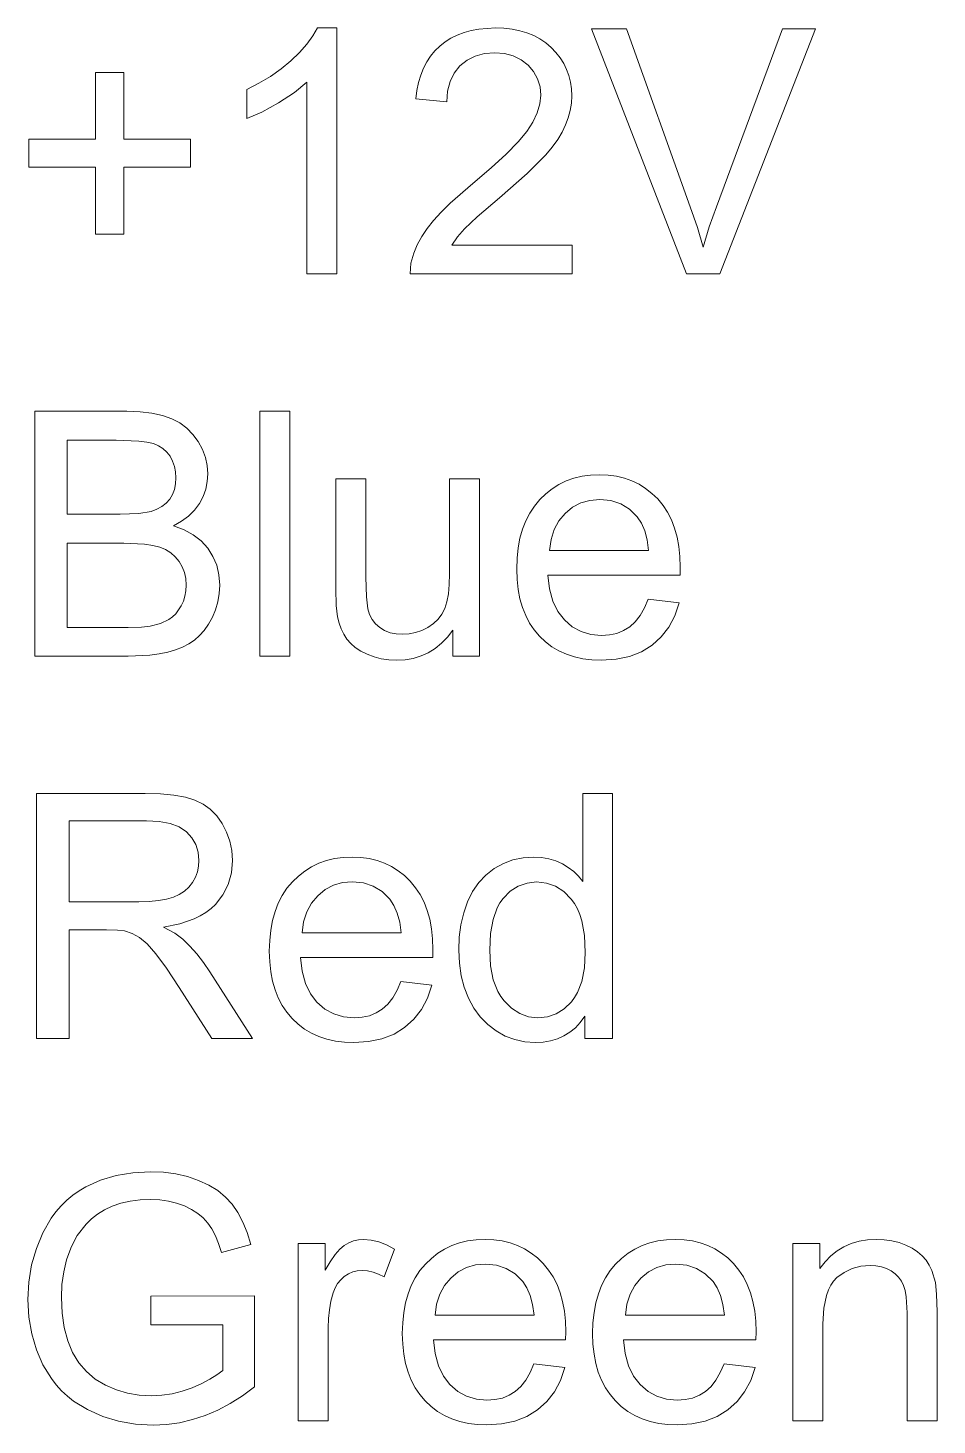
# Model space of a CAD drawing. Header units: millimetres. Extents: x 1 to 49.1, y 1.2 to 24.
# Drawn here: x 34.3 to 49.15, y 1.2 to 24.02 of the extents above; entities outside this region: 1.
import ezdxf

# ---------------------------------------------------------------- set-up
doc = ezdxf.new("R2010")
doc.units = ezdxf.units.MM
doc.header["$LTSCALE"] = 10
doc.layers.add('CableHole', color=1, linetype='CONTINUOUS', lineweight=0)
doc.layers.add('Text', color=7, linetype='CONTINUOUS', lineweight=0)

msp = doc.modelspace()

# ---------------------------------------------------------------- linework, layer by layer
at = {"layer": 'CableHole', "linetype": 'CONTINUOUS'}
msp.add_circle((5, 14), 4, dxfattribs=at)
at = {"layer": 'Text', "linetype": 'CONTINUOUS'}
for points in [[(39.345, 20), (38.854, 20), (38.854, 23.13), (38.649, 22.96), (38.389, 22.791), (38.116, 22.643), (37.872, 22.538), (37.872, 23.012), (38.071, 23.114), (38.258, 23.226), (38.431, 23.349), (38.592, 23.482), (38.735, 23.618), (38.855, 23.753), (38.953, 23.886), (39.029, 24.016), (39.345, 24.016), (39.345, 20)], [(43.184, 20.472), (43.184, 20), (40.54, 20), (40.552, 20.174), (40.598, 20.341), (40.656, 20.476), (40.729, 20.609), (40.817, 20.742), (40.921, 20.873), (41.044, 21.009), (41.193, 21.156), (41.563, 21.479), (41.863, 21.732), (42.11, 21.958), (42.304, 22.156), (42.445, 22.326), (42.545, 22.48), (42.617, 22.63), (42.66, 22.775), (42.674, 22.917), (42.661, 23.057), (42.622, 23.186), (42.557, 23.303), (42.465, 23.409), (42.353, 23.497), (42.225, 23.56), (42.081, 23.597), (41.921, 23.61), (41.752, 23.597), (41.602, 23.557), (41.469, 23.49), (41.353, 23.397), (41.26, 23.28), (41.193, 23.143), (41.152, 22.986), (41.138, 22.808), (40.633, 22.859), (40.65, 22.996), (40.677, 23.125), (40.712, 23.245), (40.756, 23.357), (40.81, 23.461), (40.872, 23.556), (40.943, 23.642), (41.023, 23.72), (41.111, 23.79), (41.207, 23.85), (41.31, 23.901), (41.42, 23.942), (41.537, 23.975), (41.661, 23.998), (41.932, 24.016), (42.072, 24.011), (42.205, 23.996), (42.33, 23.971), (42.447, 23.937), (42.558, 23.892), (42.66, 23.837), (42.755, 23.772), (42.843, 23.697), (42.922, 23.615), (42.99, 23.528), (43.048, 23.436), (43.095, 23.34), (43.132, 23.238), (43.158, 23.132), (43.173, 23.021), (43.179, 22.906), (43.173, 22.786), (43.154, 22.668), (43.123, 22.55), (43.08, 22.434), (43.023, 22.316), (42.95, 22.196), (42.86, 22.072), (42.754, 21.945), (42.451, 21.641), (41.997, 21.241), (41.634, 20.93), (41.43, 20.738), (41.315, 20.605), (41.222, 20.472), (43.184, 20.472)], [(45.053, 20), (43.503, 24), (44.076, 24), (45.116, 21.094), (45.231, 20.756), (45.326, 20.439), (45.426, 20.767), (45.542, 21.094), (46.622, 24), (47.162, 24), (45.596, 20), (45.053, 20)], [(35.4, 20.647), (35.4, 21.744), (34.311, 21.744), (34.311, 22.202), (35.4, 22.202), (35.4, 23.291), (35.864, 23.291), (35.864, 22.202), (36.952, 22.202), (36.952, 21.744), (35.864, 21.744), (35.864, 20.647), (35.4, 20.647)], [(34.409, 13.757), (34.409, 17.757), (35.91, 17.757), (36.128, 17.75), (36.323, 17.727), (36.495, 17.689), (36.645, 17.636), (36.776, 17.567), (36.892, 17.482), (36.993, 17.38), (37.079, 17.262), (37.148, 17.134), (37.197, 17.004), (37.226, 16.87), (37.236, 16.734), (37.227, 16.608), (37.201, 16.485), (37.158, 16.366), (37.097, 16.251), (37.018, 16.143), (36.922, 16.046), (36.808, 15.96), (36.677, 15.885), (36.848, 15.823), (36.998, 15.741), (37.127, 15.641), (37.235, 15.523), (37.32, 15.388), (37.381, 15.243), (37.418, 15.086), (37.43, 14.917), (37.422, 14.779), (37.4, 14.646), (37.363, 14.517), (37.311, 14.394), (37.248, 14.28), (37.178, 14.18), (37.102, 14.094), (37.018, 14.022), (36.925, 13.96), (36.821, 13.907), (36.706, 13.861), (36.58, 13.824), (36.441, 13.795), (36.287, 13.774), (35.935, 13.757), (34.409, 13.757)], [(38.085, 13.757), (38.085, 17.757), (38.576, 17.757), (38.576, 13.757), (38.085, 13.757)], [(34.939, 16.076), (35.804, 16.076), (36.106, 16.088), (36.308, 16.123), (36.403, 16.158), (36.485, 16.203), (36.555, 16.257), (36.613, 16.322), (36.657, 16.396), (36.689, 16.479), (36.708, 16.571), (36.715, 16.671), (36.709, 16.768), (36.691, 16.858), (36.661, 16.943), (36.619, 17.022), (36.567, 17.092), (36.503, 17.149), (36.43, 17.195), (36.347, 17.229), (36.242, 17.254), (36.106, 17.271), (35.738, 17.285), (34.939, 17.285), (34.939, 16.076)], [(41.236, 13.757), (41.236, 14.183), (41.148, 14.068), (41.052, 13.968), (40.948, 13.884), (40.837, 13.814), (40.718, 13.761), (40.592, 13.722), (40.458, 13.699), (40.317, 13.692), (40.19, 13.698), (40.069, 13.716), (39.951, 13.747), (39.838, 13.79), (39.734, 13.842), (39.644, 13.901), (39.569, 13.966), (39.508, 14.037), (39.458, 14.115), (39.416, 14.202), (39.382, 14.297), (39.356, 14.401), (39.334, 14.588), (39.326, 14.859), (39.326, 16.655), (39.817, 16.655), (39.817, 15.048), (39.825, 14.726), (39.847, 14.529), (39.877, 14.438), (39.92, 14.356), (39.975, 14.286), (40.044, 14.225), (40.123, 14.177), (40.211, 14.142), (40.309, 14.122), (40.415, 14.115), (40.524, 14.122), (40.629, 14.143), (40.731, 14.178), (40.829, 14.228), (40.919, 14.29), (40.995, 14.362), (41.056, 14.444), (41.104, 14.536), (41.139, 14.645), (41.164, 14.775), (41.179, 14.928), (41.184, 15.102), (41.184, 16.655), (41.675, 16.655), (41.675, 13.757), (41.236, 13.757)], [(44.428, 14.69), (44.936, 14.628), (44.863, 14.418), (44.765, 14.233), (44.641, 14.072), (44.491, 13.937), (44.318, 13.83), (44.121, 13.753), (43.903, 13.707), (43.662, 13.692), (43.507, 13.698), (43.36, 13.716), (43.222, 13.747), (43.092, 13.79), (42.97, 13.845), (42.856, 13.912), (42.751, 13.991), (42.653, 14.083), (42.566, 14.186), (42.491, 14.299), (42.427, 14.421), (42.374, 14.554), (42.333, 14.696), (42.304, 14.848), (42.287, 15.01), (42.281, 15.181), (42.287, 15.359), (42.305, 15.527), (42.334, 15.684), (42.375, 15.831), (42.428, 15.968), (42.493, 16.094), (42.569, 16.21), (42.658, 16.317), (42.755, 16.411), (42.86, 16.493), (42.971, 16.563), (43.09, 16.619), (43.216, 16.664), (43.348, 16.695), (43.488, 16.714), (43.634, 16.72), (43.776, 16.714), (43.912, 16.696), (44.04, 16.665), (44.162, 16.621), (44.278, 16.566), (44.386, 16.498), (44.488, 16.417), (44.584, 16.325), (44.67, 16.221), (44.745, 16.107), (44.808, 15.983), (44.86, 15.849), (44.9, 15.704), (44.929, 15.55), (44.946, 15.386), (44.952, 15.211), (44.95, 15.08), (42.789, 15.08), (42.816, 14.856), (42.87, 14.659), (42.951, 14.49), (43.059, 14.349), (43.188, 14.238), (43.332, 14.159), (43.49, 14.111), (43.664, 14.095), (43.795, 14.104), (43.915, 14.131), (44.025, 14.175), (44.126, 14.237), (44.216, 14.319), (44.297, 14.422), (44.367, 14.545), (44.428, 14.69)], [(42.816, 15.484), (44.434, 15.484), (44.41, 15.656), (44.371, 15.804), (44.317, 15.93), (44.248, 16.033), (44.122, 16.157), (43.979, 16.246), (43.818, 16.299), (43.64, 16.317), (43.477, 16.302), (43.328, 16.26), (43.193, 16.189), (43.071, 16.09), (42.969, 15.967), (42.892, 15.825), (42.841, 15.664), (42.816, 15.484)], [(34.939, 14.229), (35.935, 14.229), (36.153, 14.234), (36.295, 14.248), (36.462, 14.292), (36.6, 14.357), (36.659, 14.4), (36.712, 14.451), (36.802, 14.58), (36.837, 14.656), (36.862, 14.737), (36.876, 14.824), (36.881, 14.917), (36.874, 15.025), (36.853, 15.126), (36.817, 15.219), (36.767, 15.306), (36.704, 15.382), (36.63, 15.446), (36.545, 15.498), (36.449, 15.538), (36.336, 15.567), (36.201, 15.588), (35.864, 15.604), (34.939, 15.604), (34.939, 14.229)], [(34.439, 7.514), (34.439, 11.514), (36.213, 11.514), (36.464, 11.508), (36.683, 11.487), (36.871, 11.454), (37.026, 11.407), (37.158, 11.342), (37.276, 11.258), (37.38, 11.152), (37.471, 11.026), (37.543, 10.886), (37.595, 10.739), (37.627, 10.584), (37.637, 10.423), (37.62, 10.218), (37.568, 10.031), (37.482, 9.86), (37.362, 9.705), (37.288, 9.636), (37.205, 9.573), (37.113, 9.516), (37.011, 9.467), (36.779, 9.387), (36.51, 9.334), (36.695, 9.234), (36.829, 9.135), (36.944, 9.022), (37.055, 8.896), (37.164, 8.756), (37.269, 8.603), (37.965, 7.514), (37.299, 7.514), (36.769, 8.347), (36.558, 8.664), (36.387, 8.898), (36.245, 9.06), (36.119, 9.165), (35.999, 9.23), (35.877, 9.271), (35.759, 9.286), (35.583, 9.291), (34.969, 9.291), (34.969, 7.514), (34.439, 7.514)], [(43.392, 7.514), (43.392, 7.88), (43.319, 7.779), (43.238, 7.691), (43.148, 7.617), (43.051, 7.557), (42.946, 7.509), (42.832, 7.476), (42.711, 7.456), (42.581, 7.449), (42.411, 7.461), (42.249, 7.497), (42.093, 7.556), (41.944, 7.64), (41.807, 7.745), (41.686, 7.869), (41.582, 8.012), (41.494, 8.173), (41.424, 8.351), (41.374, 8.541), (41.344, 8.744), (41.334, 8.96), (41.343, 9.172), (41.37, 9.374), (41.416, 9.566), (41.479, 9.748), (41.56, 9.914), (41.66, 10.06), (41.777, 10.185), (41.913, 10.289), (42.062, 10.372), (42.219, 10.43), (42.385, 10.466), (42.559, 10.477), (42.687, 10.471), (42.807, 10.45), (42.92, 10.415), (43.026, 10.367), (43.123, 10.308), (43.211, 10.24), (43.29, 10.164), (43.359, 10.079), (43.359, 11.514), (43.847, 11.514), (43.847, 7.514), (43.392, 7.514)], [(34.969, 9.749), (36.106, 9.749), (36.278, 9.754), (36.43, 9.768), (36.562, 9.791), (36.674, 9.824), (36.77, 9.867), (36.854, 9.922), (36.926, 9.987), (36.985, 10.064), (37.032, 10.148), (37.065, 10.236), (37.085, 10.328), (37.091, 10.423), (37.079, 10.558), (37.04, 10.681), (36.976, 10.792), (36.885, 10.889), (36.767, 10.969), (36.62, 11.027), (36.442, 11.061), (36.235, 11.072), (34.969, 11.072), (34.969, 9.749)], [(40.387, 8.447), (40.895, 8.385), (40.822, 8.175), (40.724, 7.99), (40.6, 7.83), (40.45, 7.694), (40.277, 7.587), (40.08, 7.51), (39.862, 7.464), (39.621, 7.449), (39.466, 7.455), (39.319, 7.473), (39.181, 7.504), (39.051, 7.547), (38.929, 7.602), (38.815, 7.669), (38.71, 7.749), (38.613, 7.84), (38.525, 7.943), (38.45, 8.056), (38.386, 8.178), (38.333, 8.311), (38.292, 8.453), (38.263, 8.605), (38.246, 8.767), (38.24, 8.939), (38.246, 9.116), (38.264, 9.284), (38.293, 9.441), (38.334, 9.588), (38.387, 9.725), (38.452, 9.851), (38.528, 9.968), (38.617, 10.074), (38.714, 10.168), (38.819, 10.25), (38.931, 10.32), (39.049, 10.377), (39.175, 10.421), (39.307, 10.452), (39.447, 10.471), (39.593, 10.477), (39.735, 10.471), (39.871, 10.453), (39.999, 10.422), (40.121, 10.379), (40.237, 10.323), (40.345, 10.255), (40.448, 10.175), (40.543, 10.082), (40.629, 9.978), (40.704, 9.864), (40.767, 9.74), (40.819, 9.606), (40.86, 9.462), (40.888, 9.307), (40.906, 9.143), (40.911, 8.969), (40.909, 8.838), (38.748, 8.838), (38.775, 8.613), (38.829, 8.416), (38.91, 8.247), (39.018, 8.106), (39.147, 7.995), (39.291, 7.916), (39.45, 7.869), (39.623, 7.853), (39.754, 7.862), (39.874, 7.888), (39.984, 7.932), (40.085, 7.995), (40.175, 8.076), (40.256, 8.179), (40.327, 8.303), (40.387, 8.447)], [(38.775, 9.241), (40.393, 9.241), (40.369, 9.413), (40.33, 9.561), (40.276, 9.687), (40.207, 9.79), (40.081, 9.914), (39.938, 10.003), (39.777, 10.056), (39.599, 10.074), (39.436, 10.06), (39.288, 10.017), (39.152, 9.946), (39.03, 9.847), (38.928, 9.724), (38.851, 9.583), (38.8, 9.422), (38.775, 9.241)], [(41.839, 8.96), (41.854, 8.7), (41.898, 8.474), (41.971, 8.284), (42.019, 8.202), (42.074, 8.128), (42.196, 8.008), (42.329, 7.922), (42.473, 7.87), (42.628, 7.853), (42.782, 7.869), (42.925, 7.918), (43.056, 8.001), (43.175, 8.116), (43.227, 8.186), (43.273, 8.265), (43.343, 8.448), (43.386, 8.667), (43.4, 8.92), (43.385, 9.197), (43.342, 9.435), (43.31, 9.539), (43.271, 9.634), (43.224, 9.718), (43.171, 9.793), (43.049, 9.914), (42.915, 10.001), (42.767, 10.054), (42.606, 10.071), (42.449, 10.054), (42.305, 10.004), (42.175, 9.921), (42.059, 9.804), (42.007, 9.732), (41.963, 9.651), (41.894, 9.459), (41.853, 9.229), (41.839, 8.96)], [(36.303, 2.84), (36.303, 3.31), (37.997, 3.312), (37.997, 1.828), (37.801, 1.682), (37.601, 1.556), (37.398, 1.448), (37.192, 1.36), (36.984, 1.292), (36.772, 1.242), (36.558, 1.213), (36.341, 1.203), (36.053, 1.219), (35.779, 1.266), (35.518, 1.345), (35.27, 1.456), (35.044, 1.596), (34.942, 1.677), (34.848, 1.764), (34.76, 1.859), (34.681, 1.961), (34.543, 2.186), (34.436, 2.431), (34.359, 2.691), (34.313, 2.965), (34.297, 3.252), (34.313, 3.539), (34.358, 3.817), (34.435, 4.084), (34.542, 4.342), (34.677, 4.579), (34.755, 4.685), (34.839, 4.783), (34.931, 4.873), (35.028, 4.955), (35.133, 5.029), (35.244, 5.094), (35.482, 5.202), (35.737, 5.278), (36.01, 5.324), (36.3, 5.34), (36.512, 5.331), (36.713, 5.305), (36.904, 5.261), (37.085, 5.199), (37.25, 5.122), (37.397, 5.031), (37.525, 4.926), (37.634, 4.808), (37.728, 4.673), (37.81, 4.518), (37.879, 4.345), (37.937, 4.153), (37.46, 4.022), (37.412, 4.166), (37.359, 4.295), (37.3, 4.407), (37.236, 4.502), (37.162, 4.585), (37.074, 4.659), (36.971, 4.725), (36.854, 4.782), (36.726, 4.828), (36.592, 4.861), (36.451, 4.88), (36.303, 4.887), (36.128, 4.88), (35.965, 4.859), (35.814, 4.825), (35.675, 4.776), (35.549, 4.717), (35.436, 4.648), (35.336, 4.571), (35.248, 4.486), (35.104, 4.297), (35.045, 4.196), (34.996, 4.09), (34.929, 3.901), (34.881, 3.703), (34.853, 3.498), (34.843, 3.285), (34.855, 3.029), (34.889, 2.794), (34.947, 2.581), (35.027, 2.39), (35.13, 2.222), (35.253, 2.076), (35.398, 1.954), (35.563, 1.855), (35.742, 1.779), (35.926, 1.724), (36.116, 1.692), (36.311, 1.681), (36.482, 1.689), (36.651, 1.714), (36.818, 1.755), (36.982, 1.813), (37.136, 1.88), (37.27, 1.95), (37.384, 2.022), (37.479, 2.095), (37.479, 2.84), (36.303, 2.84)], [(38.709, 1.271), (38.709, 4.169), (39.151, 4.169), (39.151, 3.73), (39.234, 3.871), (39.314, 3.986), (39.391, 4.074), (39.464, 4.136), (39.537, 4.179), (39.614, 4.21), (39.695, 4.229), (39.779, 4.235), (39.904, 4.225), (40.029, 4.195), (40.156, 4.146), (40.284, 4.076), (40.115, 3.621), (40.025, 3.667), (39.935, 3.701), (39.844, 3.72), (39.754, 3.727), (39.676, 3.721), (39.602, 3.703), (39.531, 3.673), (39.465, 3.63), (39.406, 3.577), (39.355, 3.515), (39.314, 3.443), (39.282, 3.362), (39.247, 3.227), (39.221, 3.087), (39.206, 2.941), (39.201, 2.789), (39.201, 1.271), (38.709, 1.271)], [(42.559, 2.205), (43.067, 2.142), (42.994, 1.932), (42.896, 1.747), (42.772, 1.587), (42.622, 1.452), (42.448, 1.344), (42.252, 1.267), (42.034, 1.221), (41.793, 1.206), (41.638, 1.212), (41.491, 1.23), (41.353, 1.261), (41.223, 1.304), (41.101, 1.359), (40.987, 1.426), (40.882, 1.506), (40.784, 1.598), (40.697, 1.7), (40.622, 1.813), (40.557, 1.936), (40.505, 2.068), (40.464, 2.21), (40.435, 2.362), (40.418, 2.524), (40.412, 2.696), (40.418, 2.873), (40.436, 3.041), (40.465, 3.198), (40.506, 3.345), (40.559, 3.482), (40.624, 3.608), (40.7, 3.725), (40.789, 3.831), (40.886, 3.925), (40.991, 4.008), (41.102, 4.077), (41.221, 4.134), (41.347, 4.178), (41.479, 4.209), (41.619, 4.228), (41.765, 4.235), (41.907, 4.228), (42.043, 4.21), (42.171, 4.179), (42.293, 4.136), (42.409, 4.08), (42.517, 4.012), (42.619, 3.932), (42.715, 3.839), (42.801, 3.735), (42.876, 3.621), (42.939, 3.497), (42.991, 3.363), (43.031, 3.219), (43.06, 3.064), (43.077, 2.9), (43.083, 2.726), (43.08, 2.595), (40.92, 2.595), (40.947, 2.37), (41.001, 2.173), (41.082, 2.004), (41.19, 1.864), (41.319, 1.753), (41.462, 1.673), (41.621, 1.626), (41.795, 1.61), (41.925, 1.619), (42.046, 1.645), (42.156, 1.69), (42.256, 1.752), (42.347, 1.833), (42.428, 1.936), (42.498, 2.06), (42.559, 2.205)], [(45.667, 2.205), (46.175, 2.142), (46.102, 1.932), (46.003, 1.747), (45.879, 1.587), (45.73, 1.452), (45.556, 1.344), (45.36, 1.267), (45.142, 1.221), (44.9, 1.206), (44.746, 1.212), (44.599, 1.23), (44.461, 1.261), (44.33, 1.304), (44.209, 1.359), (44.095, 1.426), (43.989, 1.506), (43.892, 1.598), (43.805, 1.7), (43.729, 1.813), (43.665, 1.936), (43.613, 2.068), (43.572, 2.21), (43.543, 2.362), (43.526, 2.524), (43.52, 2.696), (43.526, 2.873), (43.543, 3.041), (43.573, 3.198), (43.614, 3.345), (43.667, 3.482), (43.732, 3.608), (43.808, 3.725), (43.896, 3.831), (43.994, 3.925), (44.099, 4.008), (44.21, 4.077), (44.329, 4.134), (44.454, 4.178), (44.587, 4.209), (44.727, 4.228), (44.873, 4.235), (45.015, 4.228), (45.15, 4.21), (45.279, 4.179), (45.401, 4.136), (45.516, 4.08), (45.625, 4.012), (45.727, 3.932), (45.823, 3.839), (45.909, 3.735), (45.984, 3.621), (46.047, 3.497), (46.099, 3.363), (46.139, 3.219), (46.168, 3.064), (46.185, 2.9), (46.191, 2.726), (46.188, 2.595), (44.027, 2.595), (44.054, 2.37), (44.108, 2.173), (44.189, 2.004), (44.297, 1.864), (44.426, 1.753), (44.57, 1.673), (44.729, 1.626), (44.903, 1.61), (45.033, 1.619), (45.153, 1.645), (45.264, 1.69), (45.364, 1.752), (45.455, 1.833), (45.535, 1.936), (45.606, 2.06), (45.667, 2.205)], [(46.791, 1.271), (46.791, 4.169), (47.233, 4.169), (47.233, 3.757), (47.318, 3.869), (47.411, 3.966), (47.513, 4.048), (47.623, 4.115), (47.743, 4.168), (47.872, 4.205), (48.009, 4.227), (48.156, 4.235), (48.284, 4.229), (48.407, 4.211), (48.525, 4.182), (48.637, 4.141), (48.74, 4.09), (48.829, 4.032), (48.904, 3.966), (48.966, 3.894), (49.016, 3.814), (49.059, 3.726), (49.119, 3.531), (49.139, 3.343), (49.146, 3.053), (49.146, 1.271), (48.655, 1.271), (48.655, 3.034), (48.641, 3.296), (48.623, 3.399), (48.598, 3.483), (48.563, 3.554), (48.518, 3.617), (48.462, 3.672), (48.394, 3.72), (48.318, 3.759), (48.236, 3.787), (48.147, 3.803), (48.052, 3.809), (47.9, 3.797), (47.76, 3.759), (47.63, 3.697), (47.51, 3.61), (47.457, 3.554), (47.411, 3.488), (47.371, 3.41), (47.339, 3.321), (47.297, 3.11), (47.282, 2.854), (47.282, 1.271), (46.791, 1.271)], [(40.947, 2.999), (42.565, 2.999), (42.541, 3.17), (42.502, 3.319), (42.448, 3.444), (42.379, 3.547), (42.253, 3.671), (42.11, 3.76), (41.949, 3.813), (41.771, 3.831), (41.608, 3.817), (41.459, 3.774), (41.324, 3.703), (41.202, 3.604), (41.1, 3.482), (41.023, 3.34), (40.972, 3.179), (40.947, 2.999)], [(44.055, 2.999), (45.673, 2.999), (45.649, 3.17), (45.61, 3.319), (45.556, 3.444), (45.487, 3.547), (45.361, 3.671), (45.218, 3.76), (45.057, 3.813), (44.879, 3.831), (44.716, 3.817), (44.567, 3.774), (44.432, 3.703), (44.31, 3.604), (44.207, 3.482), (44.131, 3.34), (44.08, 3.179), (44.055, 2.999)]]:
    msp.add_lwpolyline(points, close=True, dxfattribs=at)

doc.saveas('drawing.dxf')
